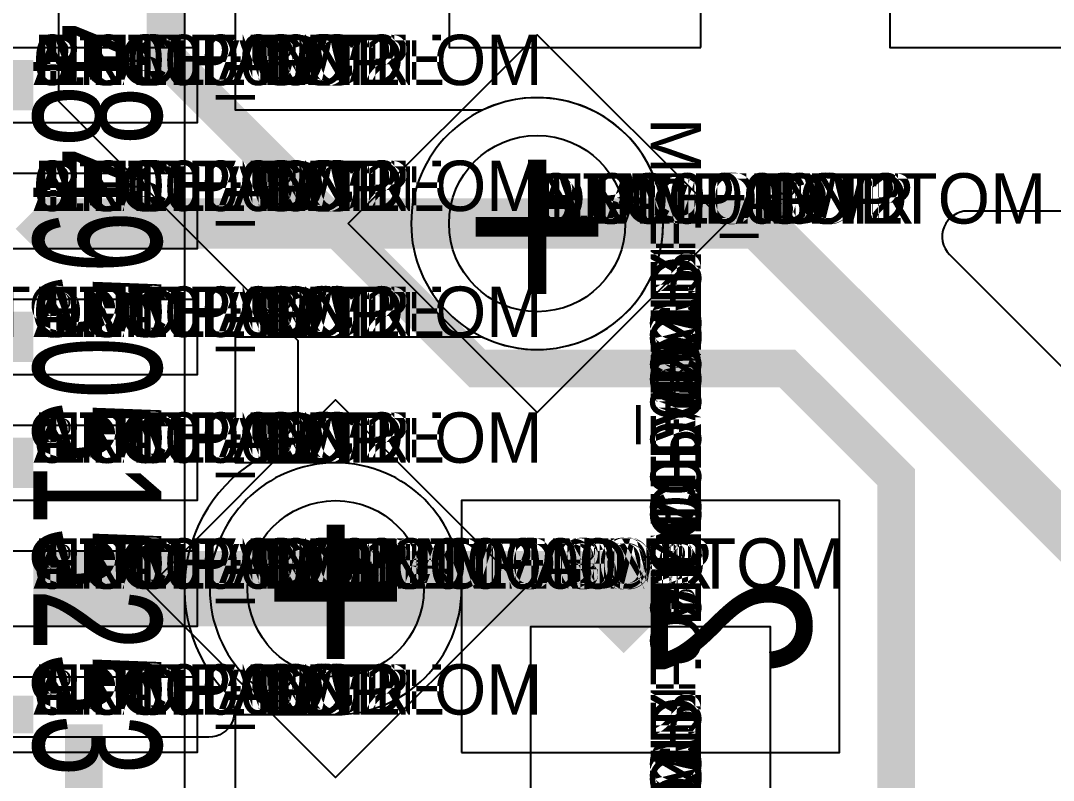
# Model space of a CAD drawing. Extents: x 0 to 323, y 0 to 320.
# Drawn here: x 97.399 to 101.499, y 61.089 to 64.106 of the extents above; entities that cross this region are included whole.
import ezdxf
from ezdxf.enums import TextEntityAlignment as Align

# ---------------------------------------------------------------- set-up
doc = ezdxf.new("R2010")
doc.units = 0
doc.header["$MEASUREMENT"] = 0
doc.layers.get('0').update_dxf_attribs({"linetype": 'CONTINUOUS'})
for name, color, linetype in [('CDN_FIGURES', 7, 'CONTINUOUS'), ('ETCH_BOTTOM', 7, 'CONTINUOUS'), ('ETCH_GND', 3, 'CONTINUOUS'), ('ETCH_INT1', 4, 'CONTINUOUS'), ('ETCH_INT2', 5, 'CONTINUOUS'), ('ETCH_PWR', 6, 'CONTINUOUS'), ('ETCH_TOP', 2, 'CONTINUOUS'), ('MANUFACTURING_NCLEGEND-1-6', 8, 'CONTINUOUS'), ('PACKAGE_GEOMETRY_ASSEMBLY_TOP', 11, 'CONTINUOUS'), ('PACKAGE_GEOMETRY_PIN_NUMBER', 9, 'CONTINUOUS')]:
    doc.layers.add(name, color=color, linetype=linetype)

# ---------------------------------------------------------------- blocks, each defined once
blk = doc.blocks.new('PAD_INFO')
for tag in ['SHAPE_TYPE', 'PAD_HEIGHT', 'PAD_LAYER', 'PAD_TYPE', 'PAD_WIDTH']:
    blk.add_attdef(tag, (0, 0), '', height=0.2)
at = {"flags": 2}
blk.add_attdef('CDN_TYPE', (0, 0), '', height=0.2, dxfattribs=at)
blk = doc.blocks.new('DRILL_INFO')
at = {"flags": 2}
blk.add_attdef('CDN_TYPE', (0, 0), '', height=0.2, dxfattribs=at)
for tag in ['FSHAPE', 'FCHAR', 'DRILL_HEIGHT', 'DIAMETER', 'PLATED', 'DRILL_WIDTH']:
    blk.add_attdef(tag, (0, 0), '', height=0.2)
blk = doc.blocks.new('VIA0700X0300')
at = {"layer": 'ETCH_BOTTOM'}
blk.add_circle((0, 0), 0.35, dxfattribs=at)
at = {"layer": 'ETCH_GND'}
blk.add_circle((0, 0), 0.35, dxfattribs=at)
at = {"layer": 'ETCH_INT1'}
blk.add_circle((0, 0), 0.35, dxfattribs=at)
at = {"layer": 'ETCH_INT2'}
blk.add_circle((0, 0), 0.35, dxfattribs=at)
at = {"layer": 'ETCH_PWR'}
blk.add_circle((0, 0), 0.35, dxfattribs=at)
at = {"layer": 'ETCH_TOP'}
blk.add_circle((0, 0), 0.35, dxfattribs=at)
ref = blk.add_blockref('PAD_INFO', (0, 0))
ref.add_attrib('PAD_LAYER', 'ETCH_TOP', (0, 0), dxfattribs={"height": 0.2})
ref.add_attrib('SHAPE_TYPE', 'NULL', (0, 0), dxfattribs={"height": 0.2})
ref.add_attrib('PAD_TYPE', 'ANTIPAD', (0, 0), dxfattribs={"height": 0.2})
ref.add_attrib('PAD_WIDTH', '0.000000', (0, 0), dxfattribs={"height": 0.2})
ref.add_attrib('PAD_HEIGHT', '0.000000', (0, 0), dxfattribs={"height": 0.2})
ref = blk.add_blockref('PAD_INFO', (0, 0))
ref.add_attrib('PAD_LAYER', 'ETCH_GND', (0, 0), dxfattribs={"height": 0.2})
ref.add_attrib('SHAPE_TYPE', 'NULL', (0, 0), dxfattribs={"height": 0.2})
ref.add_attrib('PAD_TYPE', 'ANTIPAD', (0, 0), dxfattribs={"height": 0.2})
ref.add_attrib('PAD_WIDTH', '0.000000', (0, 0), dxfattribs={"height": 0.2})
ref.add_attrib('PAD_HEIGHT', '0.000000', (0, 0), dxfattribs={"height": 0.2})
ref = blk.add_blockref('PAD_INFO', (0, 0))
ref.add_attrib('PAD_LAYER', 'ETCH_INT1', (0, 0), dxfattribs={"height": 0.2})
ref.add_attrib('SHAPE_TYPE', 'NULL', (0, 0), dxfattribs={"height": 0.2})
ref.add_attrib('PAD_TYPE', 'ANTIPAD', (0, 0), dxfattribs={"height": 0.2})
ref.add_attrib('PAD_WIDTH', '0.000000', (0, 0), dxfattribs={"height": 0.2})
ref.add_attrib('PAD_HEIGHT', '0.000000', (0, 0), dxfattribs={"height": 0.2})
ref = blk.add_blockref('PAD_INFO', (0, 0))
ref.add_attrib('PAD_LAYER', 'ETCH_INT2', (0, 0), dxfattribs={"height": 0.2})
ref.add_attrib('SHAPE_TYPE', 'NULL', (0, 0), dxfattribs={"height": 0.2})
ref.add_attrib('PAD_TYPE', 'ANTIPAD', (0, 0), dxfattribs={"height": 0.2})
ref.add_attrib('PAD_WIDTH', '0.000000', (0, 0), dxfattribs={"height": 0.2})
ref.add_attrib('PAD_HEIGHT', '0.000000', (0, 0), dxfattribs={"height": 0.2})
ref = blk.add_blockref('PAD_INFO', (0, 0))
ref.add_attrib('PAD_LAYER', 'ETCH_PWR', (0, 0), dxfattribs={"height": 0.2})
ref.add_attrib('SHAPE_TYPE', 'NULL', (0, 0), dxfattribs={"height": 0.2})
ref.add_attrib('PAD_TYPE', 'ANTIPAD', (0, 0), dxfattribs={"height": 0.2})
ref.add_attrib('PAD_WIDTH', '0.000000', (0, 0), dxfattribs={"height": 0.2})
ref.add_attrib('PAD_HEIGHT', '0.000000', (0, 0), dxfattribs={"height": 0.2})
ref = blk.add_blockref('PAD_INFO', (0, 0))
ref.add_attrib('PAD_LAYER', 'ETCH_BOTTOM', (0, 0), dxfattribs={"height": 0.2})
ref.add_attrib('SHAPE_TYPE', 'NULL', (0, 0), dxfattribs={"height": 0.2})
ref.add_attrib('PAD_TYPE', 'ANTIPAD', (0, 0), dxfattribs={"height": 0.2})
ref.add_attrib('PAD_WIDTH', '0.000000', (0, 0), dxfattribs={"height": 0.2})
ref.add_attrib('PAD_HEIGHT', '0.000000', (0, 0), dxfattribs={"height": 0.2})
ref = blk.add_blockref('PAD_INFO', (0, 0))
ref.add_attrib('PAD_LAYER', 'ETCH_TOP', (0, 0), dxfattribs={"height": 0.2})
ref.add_attrib('SHAPE_TYPE', 'NULL', (0, 0), dxfattribs={"height": 0.2})
ref.add_attrib('PAD_TYPE', 'THERMAL', (0, 0), dxfattribs={"height": 0.2})
ref.add_attrib('PAD_WIDTH', '0.000000', (0, 0), dxfattribs={"height": 0.2})
ref.add_attrib('PAD_HEIGHT', '0.000000', (0, 0), dxfattribs={"height": 0.2})
ref = blk.add_blockref('PAD_INFO', (0, 0))
ref.add_attrib('PAD_LAYER', 'ETCH_GND', (0, 0), dxfattribs={"height": 0.2})
ref.add_attrib('SHAPE_TYPE', 'NULL', (0, 0), dxfattribs={"height": 0.2})
ref.add_attrib('PAD_TYPE', 'THERMAL', (0, 0), dxfattribs={"height": 0.2})
ref.add_attrib('PAD_WIDTH', '0.000000', (0, 0), dxfattribs={"height": 0.2})
ref.add_attrib('PAD_HEIGHT', '0.000000', (0, 0), dxfattribs={"height": 0.2})
ref = blk.add_blockref('PAD_INFO', (0, 0))
ref.add_attrib('PAD_LAYER', 'ETCH_INT1', (0, 0), dxfattribs={"height": 0.2})
ref.add_attrib('SHAPE_TYPE', 'NULL', (0, 0), dxfattribs={"height": 0.2})
ref.add_attrib('PAD_TYPE', 'THERMAL', (0, 0), dxfattribs={"height": 0.2})
ref.add_attrib('PAD_WIDTH', '0.000000', (0, 0), dxfattribs={"height": 0.2})
ref.add_attrib('PAD_HEIGHT', '0.000000', (0, 0), dxfattribs={"height": 0.2})
ref = blk.add_blockref('PAD_INFO', (0, 0))
ref.add_attrib('PAD_LAYER', 'ETCH_INT2', (0, 0), dxfattribs={"height": 0.2})
ref.add_attrib('SHAPE_TYPE', 'NULL', (0, 0), dxfattribs={"height": 0.2})
ref.add_attrib('PAD_TYPE', 'THERMAL', (0, 0), dxfattribs={"height": 0.2})
ref.add_attrib('PAD_WIDTH', '0.000000', (0, 0), dxfattribs={"height": 0.2})
ref.add_attrib('PAD_HEIGHT', '0.000000', (0, 0), dxfattribs={"height": 0.2})
ref = blk.add_blockref('PAD_INFO', (0, 0))
ref.add_attrib('PAD_LAYER', 'ETCH_PWR', (0, 0), dxfattribs={"height": 0.2})
ref.add_attrib('SHAPE_TYPE', 'NULL', (0, 0), dxfattribs={"height": 0.2})
ref.add_attrib('PAD_TYPE', 'THERMAL', (0, 0), dxfattribs={"height": 0.2})
ref.add_attrib('PAD_WIDTH', '0.000000', (0, 0), dxfattribs={"height": 0.2})
ref.add_attrib('PAD_HEIGHT', '0.000000', (0, 0), dxfattribs={"height": 0.2})
ref = blk.add_blockref('PAD_INFO', (0, 0))
ref.add_attrib('PAD_LAYER', 'ETCH_BOTTOM', (0, 0), dxfattribs={"height": 0.2})
ref.add_attrib('SHAPE_TYPE', 'NULL', (0, 0), dxfattribs={"height": 0.2})
ref.add_attrib('PAD_TYPE', 'THERMAL', (0, 0), dxfattribs={"height": 0.2})
ref.add_attrib('PAD_WIDTH', '0.000000', (0, 0), dxfattribs={"height": 0.2})
ref.add_attrib('PAD_HEIGHT', '0.000000', (0, 0), dxfattribs={"height": 0.2})
ref = blk.add_blockref('PAD_INFO', (0, 0))
ref.add_attrib('PAD_LAYER', 'ETCH_TOP', (0, 0), dxfattribs={"height": 0.2})
ref.add_attrib('SHAPE_TYPE', 'CIRCLE', (0, 0), dxfattribs={"height": 0.2})
ref.add_attrib('PAD_TYPE', 'REGULAR', (0, 0), dxfattribs={"height": 0.2})
ref.add_attrib('PAD_WIDTH', '0.700000', (0, 0), dxfattribs={"height": 0.2})
ref.add_attrib('PAD_HEIGHT', '0.700000', (0, 0), dxfattribs={"height": 0.2})
ref = blk.add_blockref('PAD_INFO', (0, 0))
ref.add_attrib('PAD_LAYER', 'ETCH_GND', (0, 0), dxfattribs={"height": 0.2})
ref.add_attrib('SHAPE_TYPE', 'CIRCLE', (0, 0), dxfattribs={"height": 0.2})
ref.add_attrib('PAD_TYPE', 'REGULAR', (0, 0), dxfattribs={"height": 0.2})
ref.add_attrib('PAD_WIDTH', '0.700000', (0, 0), dxfattribs={"height": 0.2})
ref.add_attrib('PAD_HEIGHT', '0.700000', (0, 0), dxfattribs={"height": 0.2})
ref = blk.add_blockref('PAD_INFO', (0, 0))
ref.add_attrib('PAD_LAYER', 'ETCH_INT1', (0, 0), dxfattribs={"height": 0.2})
ref.add_attrib('SHAPE_TYPE', 'CIRCLE', (0, 0), dxfattribs={"height": 0.2})
ref.add_attrib('PAD_TYPE', 'REGULAR', (0, 0), dxfattribs={"height": 0.2})
ref.add_attrib('PAD_WIDTH', '0.700000', (0, 0), dxfattribs={"height": 0.2})
ref.add_attrib('PAD_HEIGHT', '0.700000', (0, 0), dxfattribs={"height": 0.2})
ref = blk.add_blockref('PAD_INFO', (0, 0))
ref.add_attrib('PAD_LAYER', 'ETCH_INT2', (0, 0), dxfattribs={"height": 0.2})
ref.add_attrib('SHAPE_TYPE', 'CIRCLE', (0, 0), dxfattribs={"height": 0.2})
ref.add_attrib('PAD_TYPE', 'REGULAR', (0, 0), dxfattribs={"height": 0.2})
ref.add_attrib('PAD_WIDTH', '0.700000', (0, 0), dxfattribs={"height": 0.2})
ref.add_attrib('PAD_HEIGHT', '0.700000', (0, 0), dxfattribs={"height": 0.2})
ref = blk.add_blockref('PAD_INFO', (0, 0))
ref.add_attrib('PAD_LAYER', 'ETCH_PWR', (0, 0), dxfattribs={"height": 0.2})
ref.add_attrib('SHAPE_TYPE', 'CIRCLE', (0, 0), dxfattribs={"height": 0.2})
ref.add_attrib('PAD_TYPE', 'REGULAR', (0, 0), dxfattribs={"height": 0.2})
ref.add_attrib('PAD_WIDTH', '0.700000', (0, 0), dxfattribs={"height": 0.2})
ref.add_attrib('PAD_HEIGHT', '0.700000', (0, 0), dxfattribs={"height": 0.2})
ref = blk.add_blockref('PAD_INFO', (0, 0))
ref.add_attrib('PAD_LAYER', 'ETCH_BOTTOM', (0, 0), dxfattribs={"height": 0.2})
ref.add_attrib('SHAPE_TYPE', 'CIRCLE', (0, 0), dxfattribs={"height": 0.2})
ref.add_attrib('PAD_TYPE', 'REGULAR', (0, 0), dxfattribs={"height": 0.2})
ref.add_attrib('PAD_WIDTH', '0.700000', (0, 0), dxfattribs={"height": 0.2})
ref.add_attrib('PAD_HEIGHT', '0.700000', (0, 0), dxfattribs={"height": 0.2})
ref = blk.add_blockref('DRILL_INFO', (0, 0))
ref.add_attrib('DIAMETER', '0.300000', (0, 0), dxfattribs={"height": 0.2})
ref.add_attrib('PLATED', 'PLATED', (0, 0), dxfattribs={"height": 0.2})
ref.add_attrib('FSHAPE', 'DIAMOND', (0, 0), dxfattribs={"height": 0.2})
ref.add_attrib('FCHAR', '+', (0, 0), dxfattribs={"height": 0.2})
ref.add_attrib('DRILL_WIDTH', '1.500000', (0, 0), dxfattribs={"height": 0.2})
ref.add_attrib('DRILL_HEIGHT', '1.500000', (0, 0), dxfattribs={"height": 0.2})
for tag in ['CDN_TYPE', 'PIN']:
    blk.add_attdef(tag, (0, 0), '', height=0.2)
at = {"flags": 2}
for tag in ['PSTKNAME', 'BBV']:
    blk.add_attdef(tag, (0, 0), '', height=0.2, dxfattribs=at)
blk = doc.blocks.new('FIGURE_DIAMOND')
at = {"layer": 'CDN_FIGURES'}
blk.add_lwpolyline([(-0.5, 0), (0, 0.5), (0.5, 0), (0, -0.5)], close=True, dxfattribs=at)
blk = doc.blocks.new('RC1300X0300TS')
at = {"layer": 'ETCH_TOP'}
blk.add_lwpolyline([(-0.65, -0.15), (-0.65, 0.15), (0.65, 0.15), (0.65, -0.15)], close=True, dxfattribs=at)
ref = blk.add_blockref('PAD_INFO', (0, 0))
ref.add_attrib('PAD_LAYER', 'ETCH_TOP', (0, 0), dxfattribs={"height": 0.2})
ref.add_attrib('SHAPE_TYPE', 'NULL', (0, 0), dxfattribs={"height": 0.2})
ref.add_attrib('PAD_TYPE', 'ANTIPAD', (0, 0), dxfattribs={"height": 0.2})
ref.add_attrib('PAD_WIDTH', '0.000000', (0, 0), dxfattribs={"height": 0.2})
ref.add_attrib('PAD_HEIGHT', '0.000000', (0, 0), dxfattribs={"height": 0.2})
ref = blk.add_blockref('PAD_INFO', (0, 0))
ref.add_attrib('PAD_LAYER', 'ETCH_GND', (0, 0), dxfattribs={"height": 0.2})
ref.add_attrib('SHAPE_TYPE', 'NULL', (0, 0), dxfattribs={"height": 0.2})
ref.add_attrib('PAD_TYPE', 'ANTIPAD', (0, 0), dxfattribs={"height": 0.2})
ref.add_attrib('PAD_WIDTH', '0.000000', (0, 0), dxfattribs={"height": 0.2})
ref.add_attrib('PAD_HEIGHT', '0.000000', (0, 0), dxfattribs={"height": 0.2})
ref = blk.add_blockref('PAD_INFO', (0, 0))
ref.add_attrib('PAD_LAYER', 'ETCH_INT1', (0, 0), dxfattribs={"height": 0.2})
ref.add_attrib('SHAPE_TYPE', 'NULL', (0, 0), dxfattribs={"height": 0.2})
ref.add_attrib('PAD_TYPE', 'ANTIPAD', (0, 0), dxfattribs={"height": 0.2})
ref.add_attrib('PAD_WIDTH', '0.000000', (0, 0), dxfattribs={"height": 0.2})
ref.add_attrib('PAD_HEIGHT', '0.000000', (0, 0), dxfattribs={"height": 0.2})
ref = blk.add_blockref('PAD_INFO', (0, 0))
ref.add_attrib('PAD_LAYER', 'ETCH_INT2', (0, 0), dxfattribs={"height": 0.2})
ref.add_attrib('SHAPE_TYPE', 'NULL', (0, 0), dxfattribs={"height": 0.2})
ref.add_attrib('PAD_TYPE', 'ANTIPAD', (0, 0), dxfattribs={"height": 0.2})
ref.add_attrib('PAD_WIDTH', '0.000000', (0, 0), dxfattribs={"height": 0.2})
ref.add_attrib('PAD_HEIGHT', '0.000000', (0, 0), dxfattribs={"height": 0.2})
ref = blk.add_blockref('PAD_INFO', (0, 0))
ref.add_attrib('PAD_LAYER', 'ETCH_PWR', (0, 0), dxfattribs={"height": 0.2})
ref.add_attrib('SHAPE_TYPE', 'NULL', (0, 0), dxfattribs={"height": 0.2})
ref.add_attrib('PAD_TYPE', 'ANTIPAD', (0, 0), dxfattribs={"height": 0.2})
ref.add_attrib('PAD_WIDTH', '0.000000', (0, 0), dxfattribs={"height": 0.2})
ref.add_attrib('PAD_HEIGHT', '0.000000', (0, 0), dxfattribs={"height": 0.2})
ref = blk.add_blockref('PAD_INFO', (0, 0))
ref.add_attrib('PAD_LAYER', 'ETCH_BOTTOM', (0, 0), dxfattribs={"height": 0.2})
ref.add_attrib('SHAPE_TYPE', 'NULL', (0, 0), dxfattribs={"height": 0.2})
ref.add_attrib('PAD_TYPE', 'ANTIPAD', (0, 0), dxfattribs={"height": 0.2})
ref.add_attrib('PAD_WIDTH', '0.000000', (0, 0), dxfattribs={"height": 0.2})
ref.add_attrib('PAD_HEIGHT', '0.000000', (0, 0), dxfattribs={"height": 0.2})
ref = blk.add_blockref('PAD_INFO', (0, 0))
ref.add_attrib('PAD_LAYER', 'ETCH_TOP', (0, 0), dxfattribs={"height": 0.2})
ref.add_attrib('SHAPE_TYPE', 'NULL', (0, 0), dxfattribs={"height": 0.2})
ref.add_attrib('PAD_TYPE', 'THERMAL', (0, 0), dxfattribs={"height": 0.2})
ref.add_attrib('PAD_WIDTH', '0.000000', (0, 0), dxfattribs={"height": 0.2})
ref.add_attrib('PAD_HEIGHT', '0.000000', (0, 0), dxfattribs={"height": 0.2})
ref = blk.add_blockref('PAD_INFO', (0, 0))
ref.add_attrib('PAD_LAYER', 'ETCH_GND', (0, 0), dxfattribs={"height": 0.2})
ref.add_attrib('SHAPE_TYPE', 'NULL', (0, 0), dxfattribs={"height": 0.2})
ref.add_attrib('PAD_TYPE', 'THERMAL', (0, 0), dxfattribs={"height": 0.2})
ref.add_attrib('PAD_WIDTH', '0.000000', (0, 0), dxfattribs={"height": 0.2})
ref.add_attrib('PAD_HEIGHT', '0.000000', (0, 0), dxfattribs={"height": 0.2})
ref = blk.add_blockref('PAD_INFO', (0, 0))
ref.add_attrib('PAD_LAYER', 'ETCH_INT1', (0, 0), dxfattribs={"height": 0.2})
ref.add_attrib('SHAPE_TYPE', 'NULL', (0, 0), dxfattribs={"height": 0.2})
ref.add_attrib('PAD_TYPE', 'THERMAL', (0, 0), dxfattribs={"height": 0.2})
ref.add_attrib('PAD_WIDTH', '0.000000', (0, 0), dxfattribs={"height": 0.2})
ref.add_attrib('PAD_HEIGHT', '0.000000', (0, 0), dxfattribs={"height": 0.2})
ref = blk.add_blockref('PAD_INFO', (0, 0))
ref.add_attrib('PAD_LAYER', 'ETCH_INT2', (0, 0), dxfattribs={"height": 0.2})
ref.add_attrib('SHAPE_TYPE', 'NULL', (0, 0), dxfattribs={"height": 0.2})
ref.add_attrib('PAD_TYPE', 'THERMAL', (0, 0), dxfattribs={"height": 0.2})
ref.add_attrib('PAD_WIDTH', '0.000000', (0, 0), dxfattribs={"height": 0.2})
ref.add_attrib('PAD_HEIGHT', '0.000000', (0, 0), dxfattribs={"height": 0.2})
ref = blk.add_blockref('PAD_INFO', (0, 0))
ref.add_attrib('PAD_LAYER', 'ETCH_PWR', (0, 0), dxfattribs={"height": 0.2})
ref.add_attrib('SHAPE_TYPE', 'NULL', (0, 0), dxfattribs={"height": 0.2})
ref.add_attrib('PAD_TYPE', 'THERMAL', (0, 0), dxfattribs={"height": 0.2})
ref.add_attrib('PAD_WIDTH', '0.000000', (0, 0), dxfattribs={"height": 0.2})
ref.add_attrib('PAD_HEIGHT', '0.000000', (0, 0), dxfattribs={"height": 0.2})
ref = blk.add_blockref('PAD_INFO', (0, 0))
ref.add_attrib('PAD_LAYER', 'ETCH_BOTTOM', (0, 0), dxfattribs={"height": 0.2})
ref.add_attrib('SHAPE_TYPE', 'NULL', (0, 0), dxfattribs={"height": 0.2})
ref.add_attrib('PAD_TYPE', 'THERMAL', (0, 0), dxfattribs={"height": 0.2})
ref.add_attrib('PAD_WIDTH', '0.000000', (0, 0), dxfattribs={"height": 0.2})
ref.add_attrib('PAD_HEIGHT', '0.000000', (0, 0), dxfattribs={"height": 0.2})
ref = blk.add_blockref('PAD_INFO', (0, 0))
ref.add_attrib('PAD_LAYER', 'ETCH_TOP', (0, 0), dxfattribs={"height": 0.2})
ref.add_attrib('SHAPE_TYPE', 'RECTANGLE', (0, 0), dxfattribs={"height": 0.2})
ref.add_attrib('PAD_TYPE', 'REGULAR', (0, 0), dxfattribs={"height": 0.2})
ref.add_attrib('PAD_WIDTH', '1.300000', (0, 0), dxfattribs={"height": 0.2})
ref.add_attrib('PAD_HEIGHT', '0.300000', (0, 0), dxfattribs={"height": 0.2})
ref = blk.add_blockref('PAD_INFO', (0, 0))
ref.add_attrib('PAD_LAYER', 'ETCH_GND', (0, 0), dxfattribs={"height": 0.2})
ref.add_attrib('SHAPE_TYPE', 'NULL', (0, 0), dxfattribs={"height": 0.2})
ref.add_attrib('PAD_TYPE', 'REGULAR', (0, 0), dxfattribs={"height": 0.2})
ref.add_attrib('PAD_WIDTH', '0.000000', (0, 0), dxfattribs={"height": 0.2})
ref.add_attrib('PAD_HEIGHT', '0.000000', (0, 0), dxfattribs={"height": 0.2})
ref = blk.add_blockref('PAD_INFO', (0, 0))
ref.add_attrib('PAD_LAYER', 'ETCH_INT1', (0, 0), dxfattribs={"height": 0.2})
ref.add_attrib('SHAPE_TYPE', 'NULL', (0, 0), dxfattribs={"height": 0.2})
ref.add_attrib('PAD_TYPE', 'REGULAR', (0, 0), dxfattribs={"height": 0.2})
ref.add_attrib('PAD_WIDTH', '0.000000', (0, 0), dxfattribs={"height": 0.2})
ref.add_attrib('PAD_HEIGHT', '0.000000', (0, 0), dxfattribs={"height": 0.2})
ref = blk.add_blockref('PAD_INFO', (0, 0))
ref.add_attrib('PAD_LAYER', 'ETCH_INT2', (0, 0), dxfattribs={"height": 0.2})
ref.add_attrib('SHAPE_TYPE', 'NULL', (0, 0), dxfattribs={"height": 0.2})
ref.add_attrib('PAD_TYPE', 'REGULAR', (0, 0), dxfattribs={"height": 0.2})
ref.add_attrib('PAD_WIDTH', '0.000000', (0, 0), dxfattribs={"height": 0.2})
ref.add_attrib('PAD_HEIGHT', '0.000000', (0, 0), dxfattribs={"height": 0.2})
ref = blk.add_blockref('PAD_INFO', (0, 0))
ref.add_attrib('PAD_LAYER', 'ETCH_PWR', (0, 0), dxfattribs={"height": 0.2})
ref.add_attrib('SHAPE_TYPE', 'NULL', (0, 0), dxfattribs={"height": 0.2})
ref.add_attrib('PAD_TYPE', 'REGULAR', (0, 0), dxfattribs={"height": 0.2})
ref.add_attrib('PAD_WIDTH', '0.000000', (0, 0), dxfattribs={"height": 0.2})
ref.add_attrib('PAD_HEIGHT', '0.000000', (0, 0), dxfattribs={"height": 0.2})
ref = blk.add_blockref('PAD_INFO', (0, 0))
ref.add_attrib('PAD_LAYER', 'ETCH_BOTTOM', (0, 0), dxfattribs={"height": 0.2})
ref.add_attrib('SHAPE_TYPE', 'NULL', (0, 0), dxfattribs={"height": 0.2})
ref.add_attrib('PAD_TYPE', 'REGULAR', (0, 0), dxfattribs={"height": 0.2})
ref.add_attrib('PAD_WIDTH', '0.000000', (0, 0), dxfattribs={"height": 0.2})
ref.add_attrib('PAD_HEIGHT', '0.000000', (0, 0), dxfattribs={"height": 0.2})
ref = blk.add_blockref('DRILL_INFO', (0, 0))
ref.add_attrib('DIAMETER', '0.000000', (0, 0), dxfattribs={"height": 0.2})
ref.add_attrib('PLATED', 'PLATED', (0, 0), dxfattribs={"height": 0.2})
ref.add_attrib('FSHAPE', 'NULL', (0, 0), dxfattribs={"height": 0.2})
ref.add_attrib('DRILL_WIDTH', '0.000000', (0, 0), dxfattribs={"height": 0.2})
ref.add_attrib('DRILL_HEIGHT', '0.000000', (0, 0), dxfattribs={"height": 0.2})
for tag in ['CDN_TYPE', 'PIN']:
    blk.add_attdef(tag, (0, 0), '', height=0.2)
at = {"flags": 2}
for tag in ['PSTKNAME', 'BBV']:
    blk.add_attdef(tag, (0, 0), '', height=0.2, dxfattribs=at)
blk = doc.blocks.new('LQFP176')
at = {"layer": 'PACKAGE_GEOMETRY_ASSEMBLY_TOP'}
blk.add_lwpolyline([(-12.1, -12.1), (12.1, -12.1), (12.1, 12.1), (-12.1, 12.1)], close=True, dxfattribs=at)
at = {"layer": 'ETCH_TOP', "rotation": 90}
for p in [(-9.25, -12.7), (-8.75, -12.7), (-8.25, -12.7), (-7.75, -12.7), (-7.25, -12.7), (-6.75, -12.7)]:
    blk.add_blockref('RC1300X0300TS', p, dxfattribs=at)
at = {"flags": 2}
for tag in ['SYMBOL_TYPE', 'CDN_TYPE', 'REFDES']:
    blk.add_attdef(tag, (0, 0), '', height=0.2, dxfattribs=at)
blk = doc.blocks.new('RC1000X1500TS')
at = {"layer": 'ETCH_TOP'}
blk.add_lwpolyline([(-0.5, -0.75), (-0.5, 0.75), (0.5, 0.75), (0.5, -0.75)], close=True, dxfattribs=at)
ref = blk.add_blockref('PAD_INFO', (0, 0))
ref.add_attrib('PAD_LAYER', 'ETCH_TOP', (0, 0), dxfattribs={"height": 0.2})
ref.add_attrib('SHAPE_TYPE', 'NULL', (0, 0), dxfattribs={"height": 0.2})
ref.add_attrib('PAD_TYPE', 'ANTIPAD', (0, 0), dxfattribs={"height": 0.2})
ref.add_attrib('PAD_WIDTH', '0.000000', (0, 0), dxfattribs={"height": 0.2})
ref.add_attrib('PAD_HEIGHT', '0.000000', (0, 0), dxfattribs={"height": 0.2})
ref = blk.add_blockref('PAD_INFO', (0, 0))
ref.add_attrib('PAD_LAYER', 'ETCH_GND', (0, 0), dxfattribs={"height": 0.2})
ref.add_attrib('SHAPE_TYPE', 'NULL', (0, 0), dxfattribs={"height": 0.2})
ref.add_attrib('PAD_TYPE', 'ANTIPAD', (0, 0), dxfattribs={"height": 0.2})
ref.add_attrib('PAD_WIDTH', '0.000000', (0, 0), dxfattribs={"height": 0.2})
ref.add_attrib('PAD_HEIGHT', '0.000000', (0, 0), dxfattribs={"height": 0.2})
ref = blk.add_blockref('PAD_INFO', (0, 0))
ref.add_attrib('PAD_LAYER', 'ETCH_INT1', (0, 0), dxfattribs={"height": 0.2})
ref.add_attrib('SHAPE_TYPE', 'NULL', (0, 0), dxfattribs={"height": 0.2})
ref.add_attrib('PAD_TYPE', 'ANTIPAD', (0, 0), dxfattribs={"height": 0.2})
ref.add_attrib('PAD_WIDTH', '0.000000', (0, 0), dxfattribs={"height": 0.2})
ref.add_attrib('PAD_HEIGHT', '0.000000', (0, 0), dxfattribs={"height": 0.2})
ref = blk.add_blockref('PAD_INFO', (0, 0))
ref.add_attrib('PAD_LAYER', 'ETCH_INT2', (0, 0), dxfattribs={"height": 0.2})
ref.add_attrib('SHAPE_TYPE', 'NULL', (0, 0), dxfattribs={"height": 0.2})
ref.add_attrib('PAD_TYPE', 'ANTIPAD', (0, 0), dxfattribs={"height": 0.2})
ref.add_attrib('PAD_WIDTH', '0.000000', (0, 0), dxfattribs={"height": 0.2})
ref.add_attrib('PAD_HEIGHT', '0.000000', (0, 0), dxfattribs={"height": 0.2})
ref = blk.add_blockref('PAD_INFO', (0, 0))
ref.add_attrib('PAD_LAYER', 'ETCH_PWR', (0, 0), dxfattribs={"height": 0.2})
ref.add_attrib('SHAPE_TYPE', 'NULL', (0, 0), dxfattribs={"height": 0.2})
ref.add_attrib('PAD_TYPE', 'ANTIPAD', (0, 0), dxfattribs={"height": 0.2})
ref.add_attrib('PAD_WIDTH', '0.000000', (0, 0), dxfattribs={"height": 0.2})
ref.add_attrib('PAD_HEIGHT', '0.000000', (0, 0), dxfattribs={"height": 0.2})
ref = blk.add_blockref('PAD_INFO', (0, 0))
ref.add_attrib('PAD_LAYER', 'ETCH_BOTTOM', (0, 0), dxfattribs={"height": 0.2})
ref.add_attrib('SHAPE_TYPE', 'NULL', (0, 0), dxfattribs={"height": 0.2})
ref.add_attrib('PAD_TYPE', 'ANTIPAD', (0, 0), dxfattribs={"height": 0.2})
ref.add_attrib('PAD_WIDTH', '0.000000', (0, 0), dxfattribs={"height": 0.2})
ref.add_attrib('PAD_HEIGHT', '0.000000', (0, 0), dxfattribs={"height": 0.2})
ref = blk.add_blockref('PAD_INFO', (0, 0))
ref.add_attrib('PAD_LAYER', 'ETCH_TOP', (0, 0), dxfattribs={"height": 0.2})
ref.add_attrib('SHAPE_TYPE', 'NULL', (0, 0), dxfattribs={"height": 0.2})
ref.add_attrib('PAD_TYPE', 'THERMAL', (0, 0), dxfattribs={"height": 0.2})
ref.add_attrib('PAD_WIDTH', '0.000000', (0, 0), dxfattribs={"height": 0.2})
ref.add_attrib('PAD_HEIGHT', '0.000000', (0, 0), dxfattribs={"height": 0.2})
ref = blk.add_blockref('PAD_INFO', (0, 0))
ref.add_attrib('PAD_LAYER', 'ETCH_GND', (0, 0), dxfattribs={"height": 0.2})
ref.add_attrib('SHAPE_TYPE', 'NULL', (0, 0), dxfattribs={"height": 0.2})
ref.add_attrib('PAD_TYPE', 'THERMAL', (0, 0), dxfattribs={"height": 0.2})
ref.add_attrib('PAD_WIDTH', '0.000000', (0, 0), dxfattribs={"height": 0.2})
ref.add_attrib('PAD_HEIGHT', '0.000000', (0, 0), dxfattribs={"height": 0.2})
ref = blk.add_blockref('PAD_INFO', (0, 0))
ref.add_attrib('PAD_LAYER', 'ETCH_INT1', (0, 0), dxfattribs={"height": 0.2})
ref.add_attrib('SHAPE_TYPE', 'NULL', (0, 0), dxfattribs={"height": 0.2})
ref.add_attrib('PAD_TYPE', 'THERMAL', (0, 0), dxfattribs={"height": 0.2})
ref.add_attrib('PAD_WIDTH', '0.000000', (0, 0), dxfattribs={"height": 0.2})
ref.add_attrib('PAD_HEIGHT', '0.000000', (0, 0), dxfattribs={"height": 0.2})
ref = blk.add_blockref('PAD_INFO', (0, 0))
ref.add_attrib('PAD_LAYER', 'ETCH_INT2', (0, 0), dxfattribs={"height": 0.2})
ref.add_attrib('SHAPE_TYPE', 'NULL', (0, 0), dxfattribs={"height": 0.2})
ref.add_attrib('PAD_TYPE', 'THERMAL', (0, 0), dxfattribs={"height": 0.2})
ref.add_attrib('PAD_WIDTH', '0.000000', (0, 0), dxfattribs={"height": 0.2})
ref.add_attrib('PAD_HEIGHT', '0.000000', (0, 0), dxfattribs={"height": 0.2})
ref = blk.add_blockref('PAD_INFO', (0, 0))
ref.add_attrib('PAD_LAYER', 'ETCH_PWR', (0, 0), dxfattribs={"height": 0.2})
ref.add_attrib('SHAPE_TYPE', 'NULL', (0, 0), dxfattribs={"height": 0.2})
ref.add_attrib('PAD_TYPE', 'THERMAL', (0, 0), dxfattribs={"height": 0.2})
ref.add_attrib('PAD_WIDTH', '0.000000', (0, 0), dxfattribs={"height": 0.2})
ref.add_attrib('PAD_HEIGHT', '0.000000', (0, 0), dxfattribs={"height": 0.2})
ref = blk.add_blockref('PAD_INFO', (0, 0))
ref.add_attrib('PAD_LAYER', 'ETCH_BOTTOM', (0, 0), dxfattribs={"height": 0.2})
ref.add_attrib('SHAPE_TYPE', 'NULL', (0, 0), dxfattribs={"height": 0.2})
ref.add_attrib('PAD_TYPE', 'THERMAL', (0, 0), dxfattribs={"height": 0.2})
ref.add_attrib('PAD_WIDTH', '0.000000', (0, 0), dxfattribs={"height": 0.2})
ref.add_attrib('PAD_HEIGHT', '0.000000', (0, 0), dxfattribs={"height": 0.2})
ref = blk.add_blockref('PAD_INFO', (0, 0))
ref.add_attrib('PAD_LAYER', 'ETCH_GND', (0, 0), dxfattribs={"height": 0.2})
ref.add_attrib('SHAPE_TYPE', 'NULL', (0, 0), dxfattribs={"height": 0.2})
ref.add_attrib('PAD_TYPE', 'REGULAR', (0, 0), dxfattribs={"height": 0.2})
ref.add_attrib('PAD_WIDTH', '0.000000', (0, 0), dxfattribs={"height": 0.2})
ref.add_attrib('PAD_HEIGHT', '0.000000', (0, 0), dxfattribs={"height": 0.2})
ref = blk.add_blockref('PAD_INFO', (0, 0))
ref.add_attrib('PAD_LAYER', 'ETCH_INT1', (0, 0), dxfattribs={"height": 0.2})
ref.add_attrib('SHAPE_TYPE', 'NULL', (0, 0), dxfattribs={"height": 0.2})
ref.add_attrib('PAD_TYPE', 'REGULAR', (0, 0), dxfattribs={"height": 0.2})
ref.add_attrib('PAD_WIDTH', '0.000000', (0, 0), dxfattribs={"height": 0.2})
ref.add_attrib('PAD_HEIGHT', '0.000000', (0, 0), dxfattribs={"height": 0.2})
ref = blk.add_blockref('PAD_INFO', (0, 0))
ref.add_attrib('PAD_LAYER', 'ETCH_INT2', (0, 0), dxfattribs={"height": 0.2})
ref.add_attrib('SHAPE_TYPE', 'NULL', (0, 0), dxfattribs={"height": 0.2})
ref.add_attrib('PAD_TYPE', 'REGULAR', (0, 0), dxfattribs={"height": 0.2})
ref.add_attrib('PAD_WIDTH', '0.000000', (0, 0), dxfattribs={"height": 0.2})
ref.add_attrib('PAD_HEIGHT', '0.000000', (0, 0), dxfattribs={"height": 0.2})
ref = blk.add_blockref('PAD_INFO', (0, 0))
ref.add_attrib('PAD_LAYER', 'ETCH_PWR', (0, 0), dxfattribs={"height": 0.2})
ref.add_attrib('SHAPE_TYPE', 'NULL', (0, 0), dxfattribs={"height": 0.2})
ref.add_attrib('PAD_TYPE', 'REGULAR', (0, 0), dxfattribs={"height": 0.2})
ref.add_attrib('PAD_WIDTH', '0.000000', (0, 0), dxfattribs={"height": 0.2})
ref.add_attrib('PAD_HEIGHT', '0.000000', (0, 0), dxfattribs={"height": 0.2})
ref = blk.add_blockref('PAD_INFO', (0, 0))
ref.add_attrib('PAD_LAYER', 'ETCH_BOTTOM', (0, 0), dxfattribs={"height": 0.2})
ref.add_attrib('SHAPE_TYPE', 'NULL', (0, 0), dxfattribs={"height": 0.2})
ref.add_attrib('PAD_TYPE', 'REGULAR', (0, 0), dxfattribs={"height": 0.2})
ref.add_attrib('PAD_WIDTH', '0.000000', (0, 0), dxfattribs={"height": 0.2})
ref.add_attrib('PAD_HEIGHT', '0.000000', (0, 0), dxfattribs={"height": 0.2})
ref = blk.add_blockref('DRILL_INFO', (0, 0))
ref.add_attrib('DIAMETER', '0.000000', (0, 0), dxfattribs={"height": 0.2})
ref.add_attrib('PLATED', 'PLATED', (0, 0), dxfattribs={"height": 0.2})
ref.add_attrib('FSHAPE', 'NULL', (0, 0), dxfattribs={"height": 0.2})
ref.add_attrib('DRILL_WIDTH', '0.000000', (0, 0), dxfattribs={"height": 0.2})
ref.add_attrib('DRILL_HEIGHT', '0.000000', (0, 0), dxfattribs={"height": 0.2})
ref = blk.add_blockref('PAD_INFO', (0, 0))
ref.add_attrib('PAD_LAYER', 'ETCH_TOP', (0, 0), dxfattribs={"height": 0.2})
ref.add_attrib('SHAPE_TYPE', 'RECTANGLE', (0, 0), dxfattribs={"height": 0.2})
ref.add_attrib('PAD_TYPE', 'REGULAR', (0, 0), dxfattribs={"height": 0.2})
ref.add_attrib('PAD_WIDTH', '1.000000', (0, 0), dxfattribs={"height": 0.2})
ref.add_attrib('PAD_HEIGHT', '1.500000', (0, 0), dxfattribs={"height": 0.2})
for tag in ['CDN_TYPE', 'PIN']:
    blk.add_attdef(tag, (0, 0), '', height=0.2)
at = {"flags": 2}
for tag in ['PSTKNAME', 'BBV']:
    blk.add_attdef(tag, (0, 0), '', height=0.2, dxfattribs=at)
blk = doc.blocks.new('F56')
at = {"layer": 'PACKAGE_GEOMETRY_ASSEMBLY_TOP'}
blk.add_lwpolyline([(0, -0.475), (1.75, -0.475), (1.75, 0.475), (0, 0.475)], close=True, dxfattribs=at)
at = {"layer": 'ETCH_TOP'}
ref = blk.add_blockref('RC1000X1500TS', (0, 0), dxfattribs=at)
ref.add_attrib('CDN_TYPE', 'PIN', (0, 0), dxfattribs={"height": 0.2})
ref.add_attrib('PIN', '1', (0, 0), dxfattribs={"height": 0.2})
ref = blk.add_blockref('RC1000X1500TS', (1.75, 0), dxfattribs=at)
ref.add_attrib('CDN_TYPE', 'PIN', (0, 0), dxfattribs={"height": 0.2})
ref.add_attrib('PIN', '2', (0, 0), dxfattribs={"height": 0.2})
at = {"flags": 2}
for tag in ['SYMBOL_TYPE', 'CDN_TYPE', 'REFDES']:
    blk.add_attdef(tag, (0, 0), '', height=0.2, dxfattribs=at)

msp = doc.modelspace()

# ---------------------------------------------------------------- linework, layer by layer
at = {"layer": 'ETCH_BOTTOM'}
for points, format in [([(91.1, 48.25, 0.15, 0.15, 0), (93.325, 46.025, 0.15, 0.15, 0), (95.4882, 46.025, 0.15, 0.15, 0), (97.0574, 47.5942, 0.15, 0.15, 0), (97.0574, 55.5392, 0.15, 0.15, 0), (100.875, 59.3568, 0.15, 0.15, 0), (100.875, 62.2932, 0.15, 0.15, 0), (100.4432, 62.725, 0.15, 0.15, 0), (99.2118, 62.725, 0.15, 0.15, 0), (97.975, 63.9618, 0.15, 0.15, 0), (97.975, 65.5882, 0.15, 0.15, 0), (98.3118, 65.925, 0.15, 0.15, 0), (98.6382, 65.925, 0.15, 0.15, 0), (100.975, 68.2618, 0.15, 0.15, 0), (100.975, 76.2118, 0.15, 0.15, 0), (108.2, 83.4368, 0.15, 0.15, 0), (108.2, 100.5711, 0.15, 0.15, 0), (116.925, 109.2961, 0.15, 0.15, 0), (116.925, 110.054, 0.15, 0.15, 0), (117.9, 111.029, 0.15, 0.15, 0), (117.9, 111.65, 0.15, 0.15, 0)], "xyseb"), ([(101.4001, 76.0357), (101.4001, 68.0857), (99.6376, 66.3232, 0.668179), (99.7093, 66.1501), (102.5001, 66.1501), (102.5001, 63.3499), (101.1593, 63.3499, 0.668179), (101.0876, 63.1768), (102.2101, 62.0543), (102.2101, 52.7641, 0.668179), (102.3832, 52.6924), (102.6809, 52.9901), (102.6809, 75.914)], "xyb"), ([(86.425, 16.9117, 0.15, 0.15, 0), (86.425, 18.975, 0.15, 0.15, 0), (84.71, 20.69, 0.15, 0.15, 0), (84.71, 29.2232, 0.15, 0.15, 0), (85.5618, 30.075, 0.15, 0.15, 0), (97.725, 30.075, 0.15, 0.15, 0), (104, 36.35, 0.2, 0.2, 0), (104, 43.2986, 0.2, 0.2, 0), (102.9986, 44.3, 0.2, 0.2, 0), (102.5271, 44.3, 0.2, 0.2, 0), (101.1, 45.7271, 0.2, 0.2, 0), (101.1, 51.7, 0.2, 0.2, 0), (101.76, 52.36, 0.2, 0.2, 0), (101.76, 61.8679, 0.2, 0.2, 0), (100.3279, 63.3, 0.2, 0.2, 0), (99.45, 63.3, 0.2, 0.2, 0)], "xyseb"), ([(98.65, 61.85, 0.3, 0.3, 0), (99.75, 61.85, 0.3, 0.3, 0), (99.9, 61.7, 0.3, 0.3, 0)], "xyseb"), ([(97.65, 60.2, 0.15, 0.15, 0), (97.65, 61.3108, 0.15, 0.15, 0)], "xyseb")]:
    msp.add_lwpolyline(points, format=format, dxfattribs=at)
msp.add_lwpolyline([(96.4001, 61.2601), (96.4001, 61.9011), (96.1299, 62.1713, -0.492704), (96.1508, 62.3307, 0.464209), (96.3118, 63.2332), (96.3001, 63.2473), (96.3001, 65.1039), (98.9251, 67.7289), (98.9251, 69.5386), (100.3768, 70.9903, -0.668179), (100.5499, 70.9186), (100.5499, 68.4379), (98.4621, 66.3501), (98.1357, 66.3501), (97.5499, 65.7643), (97.5499, 63.7857), (98.4999, 62.8357), (98.4999, 62.4322), (98.4648, 62.4208, 0.555221), (98.2193, 61.4321, -0.662645), (98.1465, 61.2601)], format="xyb", close=True, dxfattribs=at)
at = {"layer": 'ETCH_GND'}
for points in [[(99.9501, 63.3, 1), (98.9499, 63.3, 1)], [(99.1501, 61.85, 1), (98.1499, 61.85, 1)]]:
    msp.add_lwpolyline(points, format="xyb", close=True, dxfattribs=at)
at = {"layer": 'ETCH_INT1'}
msp.add_lwpolyline([(99.9501, 63.3, 1), (98.9499, 63.3, 1)], format="xyb", close=True, dxfattribs=at)
at = {"layer": 'ETCH_INT2'}
for points in [[(99.9501, 63.3, 1), (98.9499, 63.3, 1)], [(99.1501, 61.85, 1), (98.1499, 61.85, 1)]]:
    msp.add_lwpolyline(points, format="xyb", close=True, dxfattribs=at)
at = {"layer": 'ETCH_PWR'}
for points in [[(99.9501, 63.3, 1), (98.9499, 63.3, 1)], [(99.1501, 61.85, 1), (98.1499, 61.85, 1)]]:
    msp.add_lwpolyline(points, format="xyb", close=True, dxfattribs=at)
at = {"layer": 'ETCH_TOP'}
for points, format in [([(97.45, 63.85, 0.2, 0.2, 0), (95.216, 63.85, 0.2, 0.2, 0), (93, 66.066, 0.2, 0.2, 0), (93, 67.3486, 0.2, 0.2, 0), (92.6486, 67.7, 0.2, 0.2, 0), (87.0001, 67.7, 0.2, 0.2, 0), (85.9461, 68.754, 0.2, 0.2, 0), (82.4, 68.754, 0.2, 0.2, 0), (82.178, 68.532, 0.2, 0.2, 0), (82.178, 67.704, 0.2, 0.2, 0)], "xyseb"), ([(98.252, 55.3501), (98.252, 61.3499), (98.65, 61.3499, 1), (98.65, 62.3501), (98.252, 62.3501), (98.252, 62.8499), (99.2318, 62.8499), (99.2418, 62.8453, 1.557729), (99.2418, 63.7547), (99.2318, 63.7501), (98.252, 63.7501), (98.252, 64.8499), (98.55, 64.8499, 1), (98.55, 65.8501), (98.252, 65.8501), (98.252, 66.479), (105.3999, 66.479)], "xyb"), ([(99.45, 63.3, 0.2, 0.2, 0), (97.5, 63.3, 0.2, 0.2, 0), (97.45, 63.35, 0.2, 0.2, 0)], "xyseb"), ([(97.45, 62.85, 0.2, 0.2, 0), (95.85, 62.85, 0.2, 0.2, 0)], "xyseb"), ([(92.5, 62.35, 0.2, 0.2, 0), (95.5014, 62.35, 0.2, 0.2, 0), (95.6014, 62.25, 0.2, 0.2, 0), (96.0986, 62.25, 0.2, 0.2, 0), (96.1986, 62.35, 0.2, 0.2, 0), (97.45, 62.35, 0.2, 0.2, 0)], "xyseb"), ([(97.45, 61.85, 0.3, 0.3, 0), (98.65, 61.85, 0.3, 0.3, 0)], "xyseb"), ([(95.4, 61.35, 0.15, 0.15, 0), (97.45, 61.35, 0.15, 0.15, 0)], "xyseb")]:
    msp.add_lwpolyline(points, format=format, dxfattribs=at)

# ---------------------------------------------------------------- block references
at = {"rotation": 270}
msp.add_blockref('LQFP176', (110.15, 54.6), dxfattribs=at)
at = {"xscale": -1}
msp.add_blockref('F56', (101.35, 64.75), dxfattribs=at)
at = {"xscale": -1, "rotation": 270}
msp.add_blockref('F56', (99.9, 59.95), dxfattribs=at)
at = {"layer": 'ETCH_TOP'}
for p in [(99.45, 63.3), (95.85, 62.85), (98.65, 61.85)]:
    msp.add_blockref('VIA0700X0300', p, dxfattribs=at)
at = {"layer": 'MANUFACTURING_NCLEGEND-1-6', "xscale": 1.5, "yscale": 1.5}
for p in [(102.15, 64.75), (99.45, 63.3), (98.65, 61.85)]:
    msp.add_blockref('FIGURE_DIAMOND', p, dxfattribs=at)

# ---------------------------------------------------------------- texts
at = {"layer": 'MANUFACTURING_NCLEGEND-1-6'}
for p in [(99.45, 63.3), (98.65, 61.85)]:
    msp.add_text('+', height=0.75, dxfattribs=at).set_placement(p, align=Align.MIDDLE_CENTER)
at = {"layer": 'PACKAGE_GEOMETRY_PIN_NUMBER', "width": 0.649606}
for s, p in [('48', (97.45, 63.85)), ('49', (97.45, 63.35)), ('50', (97.45, 62.85)), ('51', (97.45, 62.35)), ('52', (97.45, 61.85)), ('53', (97.45, 61.35))]:
    msp.add_text(s, height=0.508, rotation=270, dxfattribs=at).set_placement(p, align=Align.CENTER)
at = {"layer": 'PACKAGE_GEOMETRY_PIN_NUMBER', "text_generation_flag": 2, "width": 0.88}
msp.add_text('2', height=0.635, rotation=270, dxfattribs=at).set_placement((99.9, 61.7), align=Align.CENTER)

doc.saveas('drawing.dxf')
